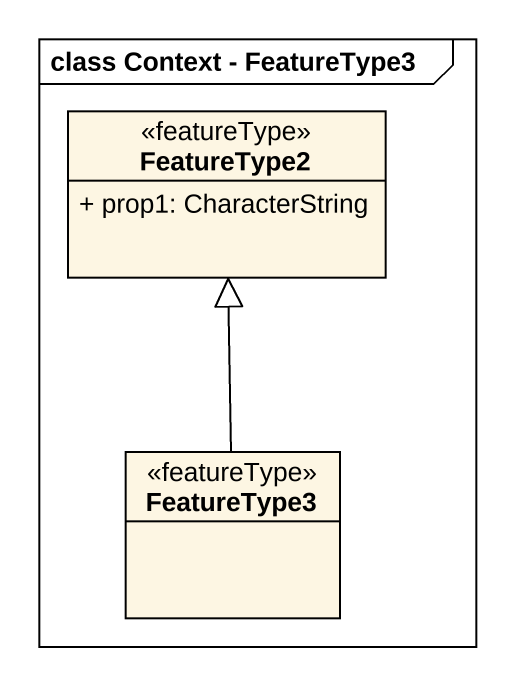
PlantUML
@startuml
mainframe class Context - FeatureType3
hide circle
hide empty members
skinparam classAttributeIconSize 0
class FeatureType2 <<featureType>> {
  + prop1: CharacterString
}
class FeatureType3 <<featureType>>
FeatureType3 -up-|> FeatureType2
@enduml
